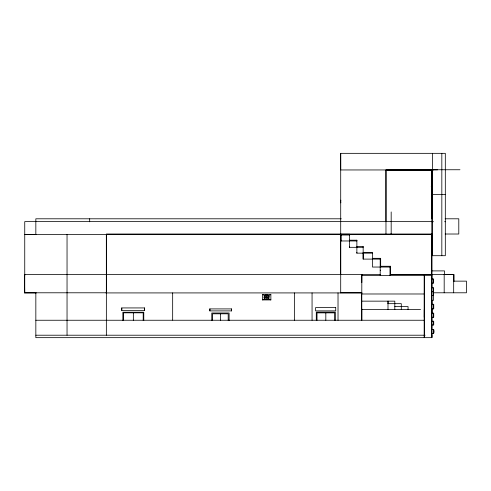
<?xml version="1.0" encoding="UTF-8"?>
<svg xmlns="http://www.w3.org/2000/svg" width="491" height="491" viewBox="0 0 491 491"><rect width="100%" height="100%" fill="white"/><g stroke="black" fill="none" stroke-linecap="round" stroke-linejoin="round"><path stroke-width="0.74" d="M36.211 292.918L24.716 292.918L24.55 282.595M24.74 275.617L24.74 274.524M24.74 234.545L35.837 234.416M340.705 274.635L340.705 234.017M349.439 240.971L349.439 240.197L356.871 240.197L356.871 240.971L341.104 240.971L341.104 240.197M341.104 234.238L341.104 235.017L349.439 235.017L349.439 234.238L341.104 234.238L341.104 240.971M356.871 247.323L356.871 246.55L363.162 246.55L363.162 247.323L349.439 247.323L349.439 246.55M372.46 253.153L356.871 253.147L356.871 252.368M361.787 308.79L361.787 320.255L361.812 274.524L361.818 275.383L431.828 275.383M372.46 258.327L380.66 258.327L380.2 259.107L363.162 259.107L363.162 252.368L372.46 252.368L372.46 267.043L389.989 267.043L390.449 266.263L380.66 266.263L380.2 267.043M380.66 266.263L380.66 267.534L380.66 258.327M385.969 221.631L385.969 169.954L437.53 169.843M35.837 292.789L35.837 337.661L431.853 337.661L431.761 332.91M431.761 329.848L431.761 324.477M431.761 321.409L431.761 316.812M431.798 313.792L431.761 308.373M431.798 304.788L431.761 299.989M431.804 288.186L431.804 282.822M431.804 278.986L431.804 169.751L459.969 169.751M431.828 218.796L431.828 170.082L385.969 170.082L385.969 234.017M432.546 255.701L432.546 153.339M431.816 283.154L433.283 283.154L433.271 278.986L431.816 278.986M431.828 287.787L433.418 287.787L433.4 295.551L433.4 292.949M433.67 333.389C432.344 323.281 436.339 335.641 431.816 333.389M431.816 324.974L433.682 324.974L433.67 321.224L431.816 321.224M361.818 282.595L361.842 274.524M424.224 317.278L424.267 309.618M121.75 310.447L121.768 307.931L144.532 307.931L144.532 310.447L121.75 310.447L121.768 307.931M144.514 310.447L144.532 307.931M431.755 312.577L431.755 308.771M270.866 294.502L262.525 294.502L262.525 299.927L270.866 299.927L270.866 294.502L268.651 295.797A2.516 2.516 0 0 0 264.164 297.969L266.042 299.639L268.43 298.847L268.939 296.386L267.055 294.717L264.667 295.508L264.164 297.969L264.876 299.056L266.042 299.639L266.38 297.816M262.525 294.502L266.22 296.607A0.663 0.663 0 0 0 266.122 297.687A0.663 0.663 0 0 0 267.172 297.405A0.663 0.663 0 0 0 266.552 296.515L267.055 294.717M266.22 296.607L266.552 296.515M262.525 299.927L264.876 299.056M264.164 297.969L265.907 297.35M267.19 297.006L268.939 296.386L268.651 295.797M432.546 169.751L431.804 169.751M431.804 221.779L433.13 221.772M340.705 292.918L340.705 153.339L445.319 153.339L445.319 255.701L431.828 255.701M432.546 169.954L340.723 169.954L340.705 153.339M431.828 194.436L445.288 194.436M341.306 218.796L35.837 218.796L35.837 234.545M445.159 218.796L458.79 218.796L458.79 234.017L445.159 234.017M24.74 234.416L431.835 234.416L431.804 234.017M349.126 234.545L431.828 234.545M380.2 259.107L380.2 270.222L380.66 270.222M431.804 270.897L444.515 270.897L444.515 274.389M431.804 274.389L453.678 274.389L453.678 292.789M380.372 274.524L24.55 274.524L24.55 292.789L106.351 292.789L106.332 234.416M390.284 274.524L432.098 274.524M444.183 274.524L454.022 274.524L454.022 281.374M390.284 274.604L431.828 274.604L431.798 336.433M453.346 281.14L466.45 281.14L466.45 292.789L433.037 292.789M433.4 287.787L433.418 291.531L431.828 291.531M340.729 292.789L361.842 292.789L361.818 293.986L424.267 293.986M105.927 292.918L361.812 292.918M431.81 295.551L433.547 295.551L433.535 300.302L431.828 300.302M361.425 301.149L394.807 301.149L394.807 309.618M388 303.665L401.294 303.665L401.294 309.618M431.816 304.273L433.682 304.273L433.682 308.827L433.682 304.273M394.807 306.574L408.052 306.574L408.052 309.618M431.816 308.827L433.682 308.827M209.847 308.913L231.556 308.913L231.586 310.901L209.847 310.901L209.847 308.913L209.878 310.901M361.425 309.416L361.787 309.416M361.787 309.618L420.584 309.618M431.816 313.197L433.682 313.197L433.682 317.254L431.816 317.254M35.837 320.249L424.267 320.249M431.816 329.473L433.682 329.473M35.837 335.212L425.102 335.212M433.13 221.637L24.74 221.631L24.74 292.918M431.828 170.082L433.111 170.089M270.866 299.927L266.877 297.749M431.215 186.261L432.098 187.415M390.818 234.017L390.848 234.416M431.749 335.212L431.853 337.661L431.828 234.017L106.381 234.017L106.351 335.212M431.816 300.566L431.816 305.009M431.816 308.716L431.816 312.933M389.989 267.043L389.989 275.383L390.449 274.604L390.449 266.263L390.449 275.383M380.2 270.222L380.2 275.383M340.723 200.77C340.717 198.014 340.723 204.993 340.717 202.224M444.183 274.389L444.183 292.789M441.826 153.339L441.826 255.701M433.682 321.224L433.682 324.974M433.67 313.197L433.67 317.254M433.283 278.986L433.283 283.154M391.18 211.94L391.18 234.017M388.056 301.149L388.056 303.665M388 301.149L388 309.618M363.162 246.55L363.162 259.107M361.425 292.918L361.425 320.255M356.871 240.197L356.871 253.147M349.439 234.238L349.439 247.323M338.023 292.918L338.023 320.322M335.353 320.298L335.353 312.147L316.29 312.147L316.29 320.298M334.623 320.292L334.623 312.859L317.014 312.859L317.014 320.292M325.821 312.859L325.821 320.292M312.061 292.918L312.061 320.322M294.367 292.918L294.367 320.322M231.556 308.913L231.556 310.901M229.113 320.586L229.113 313L211.774 313L211.774 320.586M228.192 320.5L228.192 313.81L212.56 313.81L212.56 320.5M220.379 313.81L220.379 320.5M172.666 292.918L172.666 320.107M143.777 320.476L143.777 312.221L122.86 312.221L122.86 320.476M143.2 320.433L143.2 312.822L123.493 312.822L123.493 320.433M133.343 312.822L133.343 320.433M89.675 218.796L89.675 221.797M67.04 234.416L67.04 335.212M268.939 296.386A2.516 2.516 0 0 1 266.042 299.639M424.267 275.383L424.267 337.661L424.267 275.383M445.294 221.705L444.926 221.717L445.294 221.705M335.715 307.581L315.596 307.581L315.596 310.889L335.715 310.889L335.715 307.581"/></g></svg>
